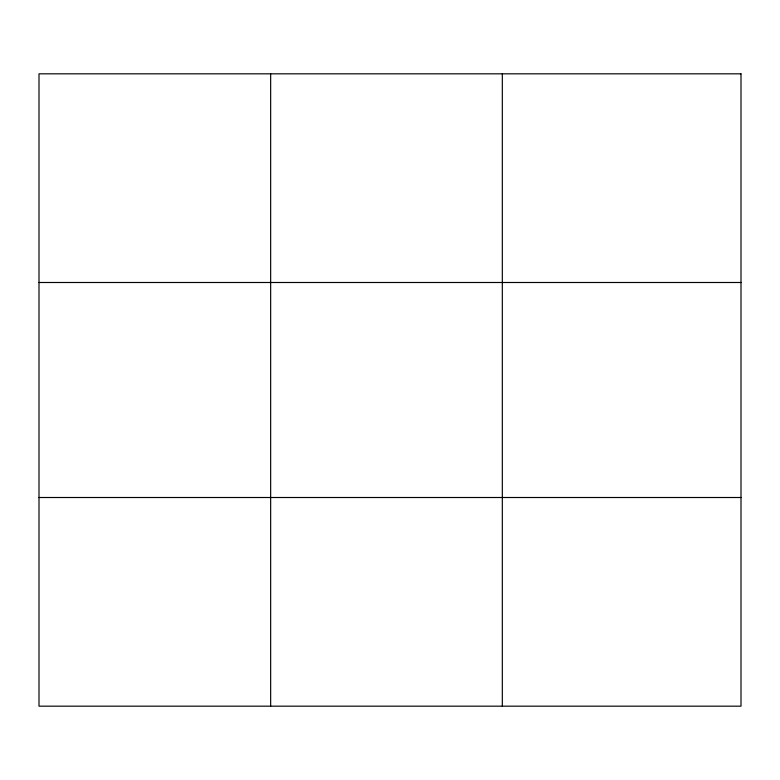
<?xml version="1.0" encoding="UTF-8"?>
<svg xmlns="http://www.w3.org/2000/svg" width="780" height="780" viewBox="0 0 780 780"><rect width="100%" height="100%" fill="white"/><g stroke="black" fill="none" stroke-linecap="round" stroke-linejoin="round"><path stroke-width="1.17" d="M270.66 73.827L270.66 706.173M502.32 73.827L502.32 706.173M39 282.497L741 282.497M39 497.503L741 497.503M741 73.827L741 706.173L39 706.173L39 73.827L741 73.827"/></g></svg>
